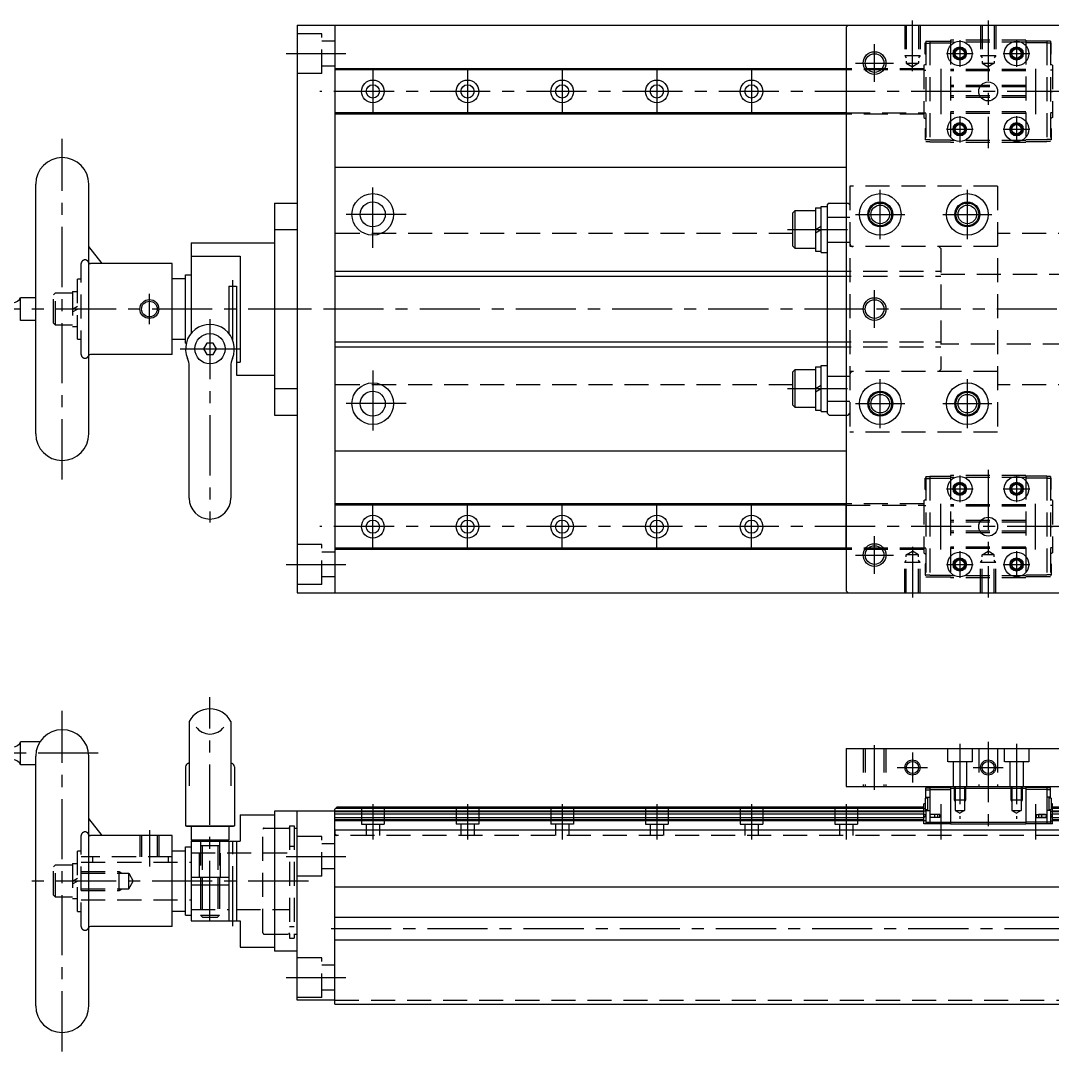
# Model space of a CAD drawing. Extents: x -2 to 777, y -8 to 277.
# Drawn here: x 270.9 to 543.3, y 5 to 277.3 of the extents above; entities that cross this region are included whole.
import ezdxf

# ---------------------------------------------------------------- set-up
doc = ezdxf.new("R2010")
doc.units = 0
doc.header["$LTSCALE"] = 0.5
doc.linetypes.add('CENTER', pattern=[50.8, 31.75, -6.35, 6.35, -6.35])
doc.linetypes.add('DASHED', pattern=[19.05, 12.7, -6.35])
for name, color, linetype in [('MSM_CENTER', 1, 'CENTER'), ('MSM_CONTINUOUS', 7, 'CONTINUOUS'), ('MSM_DASHED', 4, 'DASHED'), ('MSM_NARROW', 5, 'CONTINUOUS')]:
    doc.layers.add(name, color=color, linetype=linetype)

msp = doc.modelspace()

# ---------------------------------------------------------------- linework, layer by layer
at = {"layer": 'MSM_CENTER'}
for p, q in [((506.36, 264.01), (506.36, 277.34)), ((526.36, 277.34), (526.36, 243.64)), ((496.36, 261.14), (496.36, 271.14)), ((518.86, 272.14), (518.86, 265.14)), ((533.86, 272.14), (533.86, 265.14)), ((341.02, 268.64), (356.76, 268.64)), ((515.36, 268.64), (522.36, 268.64)), ((530.36, 268.64), (537.36, 268.64)), ((363.86, 264.64), (363.86, 252.64)), ((388.86, 264.64), (388.86, 252.64)), ((413.86, 264.64), (413.86, 252.64)), ((438.86, 264.64), (438.86, 252.64)), ((463.86, 264.64), (463.86, 252.64)), ((488.86, 264.64), (488.86, 252.64)), ((491.36, 266.14), (501.36, 266.14)), ((513.86, 264.64), (513.86, 252.64)), ((538.86, 264.64), (538.86, 252.64)), ((775.88, 258.64), (349.83, 258.64)), ((518.86, 252.14), (518.86, 245.14)), ((533.86, 252.14), (533.86, 245.14)), ((515.36, 248.64), (522.36, 248.64)), ((530.36, 248.64), (537.36, 248.64)), ((281.86, 156.14), (281.86, 246.14)), ((363.86, 217.34), (363.86, 234.94)), ((497.86, 219.64), (497.86, 232.64)), ((520.86, 219.64), (520.86, 232.64)), ((372.66, 226.14), (355.06, 226.14)), ((491.36, 226.14), (504.36, 226.14)), ((514.36, 226.14), (527.36, 226.14)), ((473.34, 222.14), (491.86, 222.14)), ((326.86, 192.99), (326.86, 208.81)), ((304.86, 197.14), (304.86, 205.14)), ((496.36, 196.14), (496.36, 206.14)), ((346.86, 201.14), (234.71, 201.14)), ((773.11, 201.14), (342.36, 201.14)), ((320.86, 198.47), (320.86, 144.76)), ((313.03, 190.64), (328.69, 190.64)), ((363.86, 184.94), (363.86, 167.34)), ((497.86, 169.64), (497.86, 182.64)), ((520.86, 169.64), (520.86, 182.64)), ((473.34, 180.14), (491.86, 180.14)), ((372.66, 176.14), (355.06, 176.14)), ((491.36, 176.14), (504.36, 176.14)), ((514.36, 176.14), (527.36, 176.14)), ((526.36, 158.64), (526.36, 124.93)), ((518.86, 157.14), (518.86, 150.14)), ((533.86, 157.14), (533.86, 150.14)), ((515.36, 153.64), (522.36, 153.64)), ((530.36, 153.64), (537.36, 153.64)), ((363.86, 137.64), (363.86, 149.64)), ((388.86, 137.64), (388.86, 149.64)), ((413.86, 137.64), (413.86, 149.64)), ((438.86, 137.64), (438.86, 149.64)), ((463.86, 137.64), (463.86, 149.64)), ((488.86, 137.64), (488.86, 149.64)), ((513.86, 137.64), (513.86, 149.64)), ((538.86, 137.64), (538.86, 149.64)), ((775.88, 143.64), (349.83, 143.64)), ((496.36, 131.14), (496.36, 141.14)), ((506.36, 138.27), (506.36, 124.93)), ((518.86, 137.14), (518.86, 130.14)), ((533.86, 137.14), (533.86, 130.14)), ((341.02, 133.64), (356.76, 133.64)), ((491.36, 136.14), (501.36, 136.14)), ((515.36, 133.64), (522.36, 133.64)), ((530.36, 133.64), (537.36, 133.64)), ((320.86, 39.5), (320.86, 98.6)), ((281.86, 5), (281.86, 95)), ((496.36, 74.12), (496.36, 85.88)), ((518.86, 86.23), (518.86, 66.42)), ((526.36, 86.75), (526.36, 63.5)), ((533.86, 86.23), (533.86, 66.42)), ((291.36, 83.75), (234.71, 83.75)), ((506.36, 84), (506.36, 76)), ((502.36, 80), (510.36, 80)), ((522.36, 80), (530.36, 80)), ((363.86, 70.32), (363.86, 60.98)), ((388.86, 70.32), (388.86, 60.98)), ((413.86, 70.32), (413.86, 60.98)), ((438.86, 70.32), (438.86, 60.98)), ((463.86, 70.32), (463.86, 60.98)), ((488.86, 70.32), (488.86, 60.98)), ((513.86, 70.32), (513.86, 60.98)), ((538.86, 70.32), (538.86, 60.98)), ((304.86, 63.43), (304.86, 53.81)), ((326.86, 38.07), (326.86, 61.95)), ((341.02, 56.5), (356.76, 56.5)), ((346.86, 50), (272.36, 50)), ((352.87, 37.5), (776.59, 37.5)), ((341.02, 24.5), (356.76, 24.5))]:
    msp.add_line(p, q, dxfattribs=at)
at = {"layer": 'MSM_CONTINUOUS'}
for p, q in [((343.86, 276.14), (773.86, 276.14)), ((343.86, 276.14), (343.86, 126.14)), ((353.86, 276.14), (353.86, 126.14)), ((488.86, 275.64), (489.36, 276.14)), ((488.86, 275.64), (488.86, 126.64)), ((489.36, 276.14), (563.36, 276.14)), ((488.86, 264.64), (353.86, 264.64)), ((488.86, 264.34), (353.86, 264.34)), ((488.86, 252.94), (353.86, 252.94)), ((488.86, 252.64), (353.86, 252.64)), ((353.86, 238.64), (488.86, 238.64)), ((274.86, 168.14), (274.86, 234.14)), ((288.86, 168.14), (288.86, 234.14)), ((337.86, 229.14), (343.86, 229.14)), ((337.86, 229.14), (337.86, 173.14)), ((484.36, 229.14), (483.86, 228.64)), ((484.36, 229.14), (488.86, 229.14)), ((474.76, 226.54), (475.36, 227.14)), ((474.76, 217.74), (474.76, 226.54)), ((475.36, 227.14), (480.76, 227.14)), ((475.36, 217.14), (475.36, 227.14)), ((480.76, 227.84), (482.26, 227.84)), ((480.76, 227.84), (480.76, 216.44)), ((482.26, 216.04), (482.26, 228.24)), ((482.26, 228.24), (483.86, 228.24)), ((483.86, 228.64), (483.86, 173.64)), ((337.86, 222.16), (343.86, 222.16)), ((480.76, 222.14), (482.26, 223)), ((480.76, 221.27), (482.26, 222.14)), ((315.86, 218.64), (315.86, 194.7)), ((315.86, 218.64), (337.86, 218.64)), ((292.41, 213.14), (288.86, 217.65)), ((475.36, 217.14), (474.76, 217.74)), ((480.76, 217.14), (475.36, 217.14)), ((480.76, 216.44), (482.26, 216.44)), ((482.26, 216.04), (483.86, 216.04)), ((310.86, 213.14), (289.28, 213.14)), ((310.86, 189.14), (310.86, 213.14)), ((315.86, 215.14), (328.86, 215.14)), ((328.86, 215.14), (328.86, 187.14)), ((314.36, 192.14), (314.36, 210.14)), ((314.36, 210.14), (315.86, 210.14)), ((353.86, 211.14), (483.86, 211.14)), ((314.36, 209.14), (310.86, 209.14)), ((325.86, 207.14), (325.86, 194.7)), ((325.86, 207.14), (327.86, 207.14)), ((327.86, 207.14), (327.86, 183.64)), ((274.86, 204.14), (270.86, 204.14)), ((270.86, 198.14), (270.86, 204.14)), ((274.86, 198.14), (270.86, 198.14)), ((310.86, 193.14), (314.36, 193.14)), ((314.36, 192.14), (314.59, 192.14)), ((320, 192.14), (319.13, 190.64)), ((321.73, 192.14), (320, 192.14)), ((322.59, 190.64), (321.73, 192.14)), ((353.86, 191.14), (483.86, 191.14)), ((310.86, 189.14), (289.28, 189.14)), ((319.13, 190.64), (320, 189.14)), ((320, 189.14), (321.73, 189.14)), ((321.73, 189.14), (322.59, 190.64)), ((315.36, 151.14), (315.36, 186.1)), ((326.37, 186.1), (326.37, 151.14)), ((327.86, 187.14), (328.86, 187.14)), ((480.76, 185.84), (482.26, 185.84)), ((480.76, 185.84), (480.76, 174.44)), ((482.26, 174.04), (482.26, 186.24)), ((482.26, 186.24), (483.86, 186.24)), ((327.86, 183.64), (337.86, 183.64)), ((474.76, 184.54), (475.36, 185.14)), ((474.76, 175.74), (474.76, 184.54)), ((475.36, 185.14), (480.76, 185.14)), ((475.36, 175.14), (475.36, 185.14)), ((337.86, 180.12), (343.86, 180.12)), ((480.76, 180.14), (482.26, 181)), ((480.76, 179.27), (482.26, 180.14)), ((475.36, 175.14), (474.76, 175.74)), ((480.76, 175.14), (475.36, 175.14)), ((480.76, 174.44), (482.26, 174.44)), ((337.86, 173.14), (343.86, 173.14)), ((482.26, 174.04), (483.86, 174.04)), ((484.36, 173.14), (483.86, 173.64)), ((484.36, 173.14), (488.86, 173.14)), ((353.86, 163.64), (488.86, 163.64)), ((488.86, 149.64), (353.86, 149.64)), ((488.86, 149.34), (353.86, 149.34)), ((488.86, 137.94), (353.86, 137.94)), ((488.86, 137.64), (353.86, 137.64)), ((343.86, 126.14), (773.86, 126.14)), ((488.86, 126.64), (489.36, 126.14)), ((489.36, 126.14), (563.36, 126.14)), ((315.36, 92.15), (315.36, 75.17)), ((326.37, 92.15), (326.37, 75.17)), ((275.95, 86.75), (270.86, 86.75)), ((270.86, 80.75), (270.86, 86.75)), ((488.86, 85), (488.86, 75)), ((488.86, 85), (638.86, 85)), ((274.86, 17), (274.86, 83)), ((288.86, 17), (288.86, 83)), ((274.86, 80.75), (270.86, 80.75)), ((314.42, 80.17), (314.42, 64.59)), ((315.15, 81.13), (315.36, 81.19)), ((326.58, 81.13), (326.37, 81.19)), ((327.3, 80.17), (327.3, 64.59)), ((488.86, 75), (638.86, 75)), ((509.91, 71.9), (509.91, 74.6)), ((509.91, 74.6), (510.91, 74.6)), ((509.91, 74.1), (510.91, 74.1)), ((510.91, 74.7), (510.91, 65.1)), ((510.91, 74.7), (516.41, 74.7)), ((510.91, 74.2), (516.41, 74.2)), ((516.41, 75), (516.41, 65)), ((536.31, 74.5), (516.41, 74.5)), ((536.31, 75), (536.31, 65)), ((541.81, 74.7), (536.31, 74.7)), ((541.81, 74.2), (536.31, 74.2)), ((541.81, 74.7), (541.81, 65.1)), ((542.81, 74.6), (541.81, 74.6)), ((542.81, 74.1), (541.81, 74.1)), ((542.81, 71.9), (542.81, 74.6)), ((509.71, 71.9), (509.71, 68.9)), ((510.31, 71.9), (509.71, 71.9)), ((509.91, 72.2), (510.91, 72.2)), ((510.31, 72.2), (510.31, 68.6)), ((542.81, 72.2), (541.81, 72.2)), ((542.41, 72.2), (542.41, 68.6)), ((543.01, 71.9), (542.41, 71.9)), ((543.01, 71.9), (543.01, 68.9)), ((337.86, 68.5), (337.86, 31.5)), ((353.86, 68.5), (337.86, 68.5)), ((343.86, 18.5), (343.86, 68.5)), ((354.36, 69.5), (353.86, 69)), ((353.86, 17.5), (353.86, 69)), ((509.41, 68.46), (353.86, 68.46)), ((509.41, 68.25), (353.86, 68.25)), ((509.41, 69.2), (354.06, 69.2)), ((509.41, 69.5), (354.36, 69.5)), ((509.41, 70.43), (509.71, 70.61)), ((509.41, 65.1), (509.41, 70.43)), ((509.41, 69.13), (509.71, 69.13)), ((509.91, 68.51), (509.41, 68.51)), ((509.71, 68.9), (510.31, 68.9)), ((509.91, 68.9), (509.91, 65.1)), ((509.91, 68.6), (510.91, 68.6)), ((542.81, 68.6), (541.81, 68.6)), ((542.41, 68.9), (543.01, 68.9)), ((542.81, 68.9), (542.81, 65.1)), ((542.81, 68.51), (543.31, 68.51)), ((543.31, 70.43), (543.01, 70.61)), ((543.31, 69.13), (543.01, 69.13)), ((543.31, 65.1), (543.31, 70.43)), ((584.41, 69.5), (543.31, 69.5)), ((584.41, 69.2), (543.31, 69.2)), ((584.41, 68.46), (543.31, 68.46)), ((584.41, 68.25), (543.31, 68.25)), ((292.41, 62), (288.86, 66.52)), ((328.86, 67.5), (337.86, 67.5)), ((328.86, 67.5), (328.86, 60.5)), ((509.41, 67.7), (353.86, 67.7)), ((509.41, 66.7), (353.86, 66.7)), ((509.41, 66.15), (353.86, 66.15)), ((509.41, 65.94), (353.86, 65.94)), ((509.91, 67.38), (509.41, 67.64)), ((509.91, 67.29), (509.41, 67.55)), ((509.91, 67.11), (509.41, 66.85)), ((509.91, 67.02), (509.41, 66.76)), ((509.91, 65.89), (509.41, 65.89)), ((509.91, 67.11), (509.91, 67.11)), ((509.91, 65.6), (516.41, 65.6)), ((513.61, 67.6), (510.91, 67.6)), ((513.61, 66.8), (510.91, 66.8)), ((513.11, 67.55), (511.26, 67.55)), ((511.26, 66.85), (513.11, 66.85)), ((511.71, 67.55), (511.71, 67.6)), ((511.71, 66.8), (511.71, 66.85)), ((512.17, 67.55), (512.17, 67.6)), ((512.17, 66.8), (512.17, 66.85)), ((512.31, 66.85), (512.31, 67.55)), ((513.11, 66.85), (513.11, 67.55)), ((513.61, 66.8), (513.61, 67.6)), ((536.31, 65.5), (516.41, 65.5)), ((542.81, 65.6), (536.31, 65.6)), ((539.11, 67.6), (541.81, 67.6)), ((539.11, 66.8), (539.11, 67.6)), ((539.11, 66.8), (541.81, 66.8)), ((541.46, 67.55), (539.61, 67.55)), ((539.61, 67.55), (539.61, 66.85)), ((539.61, 66.85), (541.46, 66.85)), ((540.41, 67.55), (540.41, 66.85)), ((540.55, 67.55), (540.55, 67.6)), ((540.55, 66.8), (540.55, 66.85)), ((541.01, 67.55), (541.01, 67.6)), ((541.01, 66.8), (541.01, 66.85)), ((542.81, 67.38), (543.31, 67.64)), ((542.81, 67.29), (543.31, 67.55)), ((542.81, 67.11), (543.31, 66.85)), ((542.81, 67.11), (542.81, 67.11)), ((542.81, 67.02), (543.31, 66.76)), ((542.81, 65.89), (543.31, 65.89)), ((584.41, 67.7), (543.31, 67.7)), ((584.41, 66.7), (543.31, 66.7)), ((584.41, 66.15), (543.31, 66.15)), ((584.41, 65.94), (543.31, 65.94)), ((314.42, 64.59), (314.62, 64.5)), ((314.42, 64.59), (327.3, 64.59)), ((314.62, 64.5), (327.1, 64.5)), ((315.86, 64.5), (315.86, 60.87)), ((325.86, 64.5), (325.86, 60.87)), ((327.3, 64.59), (327.1, 64.5)), ((353.86, 63.5), (773.86, 63.5)), ((516.41, 65.1), (509.41, 65.1)), ((536.31, 65), (516.41, 65)), ((543.31, 65.1), (536.31, 65.1)), ((310.86, 62), (289.28, 62)), ((310.86, 38), (310.86, 62)), ((315.86, 60.87), (325.86, 60.87)), ((316.23, 60.5), (315.86, 60.87)), ((315.86, 60.5), (315.86, 39.5)), ((315.86, 60.5), (328.86, 60.5)), ((325.5, 60.5), (325.86, 60.87)), ((325.86, 60.5), (325.86, 39.5)), ((327.86, 60.5), (327.86, 39.5)), ((310.86, 58), (314.36, 58)), ((314.36, 41), (314.36, 59)), ((314.36, 59), (315.86, 59)), ((315.86, 51), (325.86, 51)), ((318.36, 51), (318.36, 49)), ((323.36, 51), (323.36, 49)), ((315.86, 49), (325.86, 49)), ((353.86, 48.5), (773.86, 48.5)), ((314.36, 42), (310.86, 42)), ((314.36, 41), (315.86, 41)), ((315.86, 39.5), (328.86, 39.5)), ((328.86, 39.5), (328.86, 32.5)), ((353.86, 40.5), (773.86, 40.5)), ((310.86, 38), (289.28, 38)), ((353.86, 34.5), (773.86, 34.5)), ((328.86, 32.5), (337.86, 32.5)), ((343.86, 31.5), (337.86, 31.5)), ((353.86, 18.5), (343.86, 18.5)), ((353.86, 17.5), (773.86, 17.5))]:
    msp.add_line(p, q, dxfattribs=at)
for centre, radius in [((518.86, 268.64), 3.25), ((518.86, 268.64), 1.75), ((518.86, 268.64), 1.23), ((533.86, 268.64), 3.25), ((533.86, 268.64), 1.75), ((533.86, 268.64), 1.23), ((496.36, 266.14), 2.46), ((363.86, 258.64), 3), ((388.86, 258.64), 3), ((413.86, 258.64), 3), ((438.86, 258.64), 3), ((463.86, 258.64), 3), ((363.86, 258.64), 1.75), ((388.86, 258.64), 1.75), ((413.86, 258.64), 1.75), ((438.86, 258.64), 1.75), ((463.86, 258.64), 1.75), ((526.36, 258.64), 2.5), ((518.86, 248.64), 3.25), ((533.86, 248.64), 3.25), ((518.86, 248.64), 1.75), ((518.86, 248.64), 1.23), ((533.86, 248.64), 1.75), ((533.86, 248.64), 1.23), ((363.86, 226.14), 5.5), ((497.86, 226.14), 5.5), ((520.86, 226.14), 5.5), ((363.86, 226.14), 3.3), ((497.86, 226.14), 3.3), ((520.86, 226.14), 3.3), ((497.86, 226.14), 2.46), ((520.86, 226.14), 2.46), ((304.86, 201.14), 2.07), ((496.36, 201.14), 2.46), ((320.86, 190.64), 4), ((363.86, 176.14), 5.5), ((497.86, 176.14), 5.5), ((520.86, 176.14), 5.5), ((363.86, 176.14), 3.3), ((497.86, 176.14), 3.3), ((497.86, 176.14), 2.46), ((520.86, 176.14), 3.3), ((520.86, 176.14), 2.46), ((518.86, 153.64), 3.25), ((518.86, 153.64), 1.75), ((533.86, 153.64), 3.25), ((533.86, 153.64), 1.75), ((518.86, 153.64), 1.23), ((533.86, 153.64), 1.23), ((363.86, 143.64), 3), ((363.86, 143.64), 1.75), ((388.86, 143.64), 3), ((388.86, 143.64), 1.75), ((413.86, 143.64), 3), ((413.86, 143.64), 1.75), ((438.86, 143.64), 3), ((438.86, 143.64), 1.75), ((463.86, 143.64), 3), ((463.86, 143.64), 1.75), ((526.36, 143.64), 2.5), ((496.36, 136.14), 2.46), ((518.86, 133.64), 3.25), ((533.86, 133.64), 3.25), ((518.86, 133.64), 1.75), ((518.86, 133.64), 1.23), ((533.86, 133.64), 1.75), ((533.86, 133.64), 1.23), ((506.36, 80), 1.62), ((526.36, 80), 1.62)]:
    msp.add_circle(centre, radius, dxfattribs=at)
for centre, radius, start, end in [((281.86, 234.14), 7, 0, 180), ((289.28, 213.64), 0.5, 214.0625, 270), ((268.73, 205.19), 2.38, 213.6805, 333.8255), ((320.86, 190.64), 6.44, 336.6341, 203.3659), ((289.28, 188.64), 0.5, 90, 145.9375), ((310.36, 186.1), 5, 0, 23.3659), ((331.37, 186.1), 5, 156.6341, 180), ((281.86, 168.14), 7, 180, 360), ((320.86, 151.14), 5.5, 180, 0), ((320.86, 89.31), 6.2, 27.3186, 152.6814), ((281.86, 83), 7, 0, 180), ((320.86, 93.45), 4.6, 216.9899, 323.0101), ((268.73, 87.8), 2.38, 213.6805, 333.8255), ((268.73, 79.7), 2.38, 26.1745, 146.3195), ((315.42, 80.17), 1, 105.7247, 180), ((326.3, 80.17), 1, 0, 74.2753), ((511.26, 67.2), 0.35, 90, 270), ((541.46, 67.2), 0.35, 270, 90), ((289.28, 62.5), 0.5, 214.0625, 270), ((289.28, 37.5), 0.5, 90, 145.9375), ((281.86, 17), 7, 180, 360)]:
    msp.add_arc(centre, radius, start, end, dxfattribs=at)
at = {"layer": 'MSM_DASHED'}
for p, q in [((504.36, 276.14), (504.36, 268.14)), ((504.74, 276.14), (504.74, 266.07)), ((507.98, 276.14), (507.98, 266.07)), ((508.36, 276.14), (508.36, 268.14)), ((524.36, 276.14), (524.36, 268.14)), ((524.74, 276.14), (524.74, 266.07)), ((527.98, 276.14), (527.98, 266.07)), ((528.36, 276.14), (528.36, 268.14)), ((350.36, 273.89), (343.86, 273.89)), ((350.36, 263.39), (350.36, 273.89)), ((353.86, 271.94), (350.36, 271.94)), ((509.71, 268.44), (509.71, 271.44)), ((509.71, 271.44), (509.91, 271.44)), ((509.91, 271.89), (510.91, 271.89)), ((509.91, 271.89), (509.91, 245.39)), ((509.91, 271.39), (510.91, 271.39)), ((510.91, 271.94), (510.91, 245.34)), ((510.91, 271.94), (516.41, 271.94)), ((510.91, 271.44), (516.41, 271.44)), ((536.31, 272.14), (516.41, 272.14)), ((516.41, 272.14), (516.41, 245.14)), ((536.31, 271.64), (516.41, 271.64)), ((536.31, 272.14), (536.31, 245.14)), ((541.81, 271.94), (536.31, 271.94)), ((541.81, 271.44), (536.31, 271.44)), ((541.81, 271.94), (541.81, 245.34)), ((542.81, 271.89), (541.81, 271.89)), ((542.81, 271.39), (541.81, 271.39)), ((542.81, 271.89), (542.81, 245.39)), ((542.81, 271.44), (543.01, 271.44)), ((543.01, 268.44), (543.01, 271.44)), ((504.36, 268.14), (508.36, 268.14)), ((504.36, 268.14), (504.74, 267.48)), ((508.36, 268.14), (507.98, 267.48)), ((509.91, 268.44), (509.71, 268.44)), ((524.36, 268.14), (528.36, 268.14)), ((524.36, 268.14), (524.74, 267.48)), ((528.36, 268.14), (527.98, 267.48)), ((543.01, 268.44), (542.81, 268.44)), ((353.86, 265.34), (350.36, 265.34)), ((509.41, 264.64), (488.86, 264.64)), ((509.41, 264.34), (488.86, 264.34)), ((504.74, 266.07), (507.98, 266.07)), ((504.74, 266.07), (506.36, 265.14)), ((507.98, 266.07), (506.36, 265.14)), ((509.41, 265.57), (509.91, 265.87)), ((509.41, 265.57), (509.41, 251.71)), ((536.31, 264.44), (516.41, 264.44)), ((524.74, 266.07), (527.98, 266.07)), ((524.74, 266.07), (526.36, 265.14)), ((527.98, 266.07), (526.36, 265.14)), ((543.31, 265.57), (542.81, 265.87)), ((543.31, 265.57), (543.31, 251.71)), ((350.36, 263.39), (343.86, 263.39)), ((509.41, 264.27), (509.91, 264.27)), ((536.31, 264.04), (516.41, 264.04)), ((543.31, 264.27), (542.81, 264.27)), ((536.31, 260.24), (516.41, 260.24)), ((536.31, 259.84), (516.41, 259.84)), ((509.91, 258.64), (509.41, 258.64)), ((536.31, 257.44), (516.41, 257.44)), ((536.31, 257.04), (516.41, 257.04)), ((542.81, 258.64), (543.31, 258.64)), ((488.86, 252.94), (509.41, 252.94)), ((509.41, 252.64), (488.86, 252.64)), ((509.41, 253.01), (509.91, 253.01)), ((509.41, 251.71), (509.91, 251.41)), ((536.31, 253.24), (516.41, 253.24)), ((536.31, 252.84), (516.41, 252.84)), ((543.31, 253.01), (542.81, 253.01)), ((543.31, 251.71), (542.81, 251.41)), ((509.71, 248.84), (509.71, 245.84)), ((509.71, 248.84), (509.91, 248.84)), ((542.81, 248.84), (543.01, 248.84)), ((543.01, 248.84), (543.01, 245.84)), ((509.91, 245.84), (509.71, 245.84)), ((509.91, 245.89), (510.91, 245.89)), ((509.91, 245.39), (510.91, 245.39)), ((510.91, 245.84), (516.41, 245.84)), ((510.91, 245.34), (516.41, 245.34)), ((536.31, 245.64), (516.41, 245.64)), ((541.81, 245.84), (536.31, 245.84)), ((541.81, 245.34), (536.31, 245.34)), ((542.81, 245.89), (541.81, 245.89)), ((542.81, 245.39), (541.81, 245.39)), ((543.01, 245.84), (542.81, 245.84)), ((536.31, 245.14), (516.41, 245.14)), ((489.86, 233.64), (489.86, 168.64)), ((528.86, 233.64), (489.86, 233.64)), ((528.86, 233.64), (528.86, 168.64)), ((488.86, 229.14), (489.36, 229.14)), ((489.36, 229.14), (489.86, 228.64)), ((483.86, 225.44), (489.86, 225.44)), ((474.76, 221.14), (353.86, 221.14)), ((598.86, 221.14), (528.86, 221.14)), ((483.86, 218.84), (489.86, 218.84)), ((528.86, 217.64), (489.86, 217.64)), ((513.36, 217.64), (513.86, 217.14)), ((513.86, 217.14), (513.86, 185.14)), ((286.86, 189.14), (286.86, 213.14)), ((483.86, 211.14), (513.86, 211.14)), ((513.86, 210.39), (613.86, 210.39)), ((285.86, 193.14), (285.86, 209.14)), ((285.86, 209.14), (286.86, 209.14)), ((483.86, 209.78), (513.86, 209.78)), ((279.56, 204.89), (280.06, 205.39)), ((279.56, 197.39), (279.56, 204.89)), ((280.06, 205.39), (284.56, 205.39)), ((280.06, 196.89), (280.06, 205.39)), ((284.56, 205.74), (285.86, 205.74)), ((284.56, 205.74), (284.56, 196.54)), ((284.56, 201.14), (285.86, 201.89)), ((284.56, 200.39), (285.86, 201.14)), ((280.06, 196.89), (279.56, 197.39)), ((284.56, 196.89), (280.06, 196.89)), ((284.56, 196.54), (285.86, 196.54)), ((285.86, 193.14), (286.86, 193.14)), ((483.86, 192.49), (513.86, 192.49)), ((483.86, 191.14), (513.86, 191.14)), ((613.86, 191.89), (513.86, 191.89)), ((483.86, 183.44), (489.86, 183.44)), ((528.86, 184.64), (489.86, 184.64)), ((513.86, 185.14), (513.36, 184.64)), ((474.76, 181.14), (353.86, 181.14)), ((598.86, 181.14), (528.86, 181.14)), ((483.86, 176.84), (489.86, 176.84)), ((488.86, 173.14), (489.36, 173.14)), ((489.36, 173.14), (489.86, 173.64)), ((528.86, 168.64), (489.86, 168.64)), ((509.71, 153.44), (509.71, 156.44)), ((509.91, 156.44), (509.71, 156.44)), ((509.91, 156.89), (509.91, 130.39)), ((509.91, 156.89), (510.91, 156.89)), ((509.91, 156.39), (510.91, 156.39)), ((510.91, 156.94), (510.91, 130.34)), ((510.91, 156.94), (516.41, 156.94)), ((510.91, 156.44), (516.41, 156.44)), ((536.31, 157.14), (516.41, 157.14)), ((516.41, 157.14), (516.41, 130.14)), ((536.31, 156.64), (516.41, 156.64)), ((536.31, 157.14), (536.31, 130.14)), ((541.81, 156.94), (536.31, 156.94)), ((541.81, 156.44), (536.31, 156.44)), ((541.81, 156.94), (541.81, 130.34)), ((542.81, 156.89), (541.81, 156.89)), ((542.81, 156.39), (541.81, 156.39)), ((542.81, 156.89), (542.81, 130.39)), ((543.01, 156.44), (542.81, 156.44)), ((543.01, 153.44), (543.01, 156.44)), ((509.71, 153.44), (509.91, 153.44)), ((542.81, 153.44), (543.01, 153.44)), ((509.41, 150.57), (509.91, 150.87)), ((509.41, 150.57), (509.41, 136.71)), ((543.31, 150.57), (542.81, 150.87)), ((543.31, 150.57), (543.31, 136.71)), ((509.41, 149.64), (488.86, 149.64)), ((488.86, 149.34), (509.41, 149.34)), ((509.41, 149.27), (509.91, 149.27)), ((536.31, 149.44), (516.41, 149.44)), ((536.31, 149.04), (516.41, 149.04)), ((543.31, 149.27), (542.81, 149.27)), ((536.31, 145.24), (516.41, 145.24)), ((536.31, 144.84), (516.41, 144.84)), ((509.91, 143.64), (509.41, 143.64)), ((536.31, 142.44), (516.41, 142.44)), ((536.31, 142.04), (516.41, 142.04)), ((542.81, 143.64), (543.31, 143.64)), ((350.36, 138.89), (343.86, 138.89)), ((350.36, 128.39), (350.36, 138.89)), ((353.86, 136.94), (350.36, 136.94)), ((509.41, 137.94), (488.86, 137.94)), ((509.41, 137.64), (488.86, 137.64)), ((504.74, 136.2), (506.36, 137.14)), ((507.98, 136.2), (506.36, 137.14)), ((509.41, 138.01), (509.91, 138.01)), ((509.41, 136.71), (509.91, 136.41)), ((536.31, 138.24), (516.41, 138.24)), ((536.31, 137.84), (516.41, 137.84)), ((524.74, 136.2), (526.36, 137.14)), ((527.98, 136.2), (526.36, 137.14)), ((543.31, 138.01), (542.81, 138.01)), ((543.31, 136.71), (542.81, 136.41)), ((504.36, 134.14), (504.74, 134.79)), ((508.36, 134.14), (504.36, 134.14)), ((504.36, 126.14), (504.36, 134.14)), ((507.98, 136.2), (504.74, 136.2)), ((504.74, 126.14), (504.74, 136.2)), ((507.98, 126.14), (507.98, 136.2)), ((508.36, 134.14), (507.98, 134.79)), ((508.36, 126.14), (508.36, 134.14)), ((509.71, 133.84), (509.71, 130.84)), ((509.91, 133.84), (509.71, 133.84)), ((524.36, 134.14), (524.74, 134.79)), ((528.36, 134.14), (524.36, 134.14)), ((524.36, 126.14), (524.36, 134.14)), ((527.98, 136.2), (524.74, 136.2)), ((524.74, 126.14), (524.74, 136.2)), ((527.98, 126.14), (527.98, 136.2)), ((528.36, 134.14), (527.98, 134.79)), ((528.36, 126.14), (528.36, 134.14)), ((543.01, 133.84), (542.81, 133.84)), ((543.01, 133.84), (543.01, 130.84)), ((509.71, 130.84), (509.91, 130.84)), ((509.91, 130.89), (510.91, 130.89)), ((510.91, 130.84), (516.41, 130.84)), ((541.81, 130.84), (536.31, 130.84)), ((542.81, 130.89), (541.81, 130.89)), ((542.81, 130.84), (543.01, 130.84)), ((350.36, 128.39), (343.86, 128.39)), ((353.86, 130.34), (350.36, 130.34)), ((509.91, 130.39), (510.91, 130.39)), ((510.91, 130.34), (516.41, 130.34)), ((536.31, 130.64), (516.41, 130.64)), ((536.31, 130.14), (516.41, 130.14)), ((541.81, 130.34), (536.31, 130.34)), ((542.81, 130.39), (541.81, 130.39)), ((493.36, 85), (493.36, 75)), ((493.9, 85), (493.9, 75)), ((498.82, 85), (498.82, 75)), ((499.36, 85), (499.36, 75)), ((515.61, 85), (515.61, 81.5)), ((522.11, 85), (522.11, 81.5)), ((523.86, 85), (523.86, 75)), ((528.86, 85), (528.86, 75)), ((530.61, 85), (530.61, 81.5)), ((537.11, 85), (537.11, 81.5)), ((522.11, 81.5), (515.61, 81.5)), ((517.11, 81.5), (517.11, 75)), ((520.61, 81.5), (520.61, 75)), ((537.11, 81.5), (530.61, 81.5)), ((532.11, 81.5), (532.11, 75)), ((535.61, 81.5), (535.61, 75)), ((517.36, 75), (517.36, 71.5)), ((517.63, 75), (517.63, 68.63)), ((520.09, 75), (520.09, 68.63)), ((520.36, 75), (520.36, 71.5)), ((532.36, 75), (532.36, 71.5)), ((532.63, 75), (532.63, 68.63)), ((535.09, 75), (535.09, 68.63)), ((535.36, 75), (535.36, 71.5)), ((517.36, 71.5), (517.63, 71.03)), ((517.36, 71.5), (520.36, 71.5)), ((520.36, 71.5), (520.09, 71.03)), ((532.36, 71.5), (532.63, 71.03)), ((532.36, 71.5), (535.36, 71.5)), ((535.36, 71.5), (535.09, 71.03)), ((360.86, 69.5), (360.86, 65)), ((366.86, 69.5), (366.86, 65)), ((385.86, 69.5), (385.86, 65)), ((391.86, 69.5), (391.86, 65)), ((410.86, 69.5), (410.86, 65)), ((416.86, 69.5), (416.86, 65)), ((435.86, 69.5), (435.86, 65)), ((441.86, 69.5), (441.86, 65)), ((460.86, 69.5), (460.86, 65)), ((466.86, 69.5), (466.86, 65)), ((485.86, 69.5), (485.86, 65)), ((491.86, 69.5), (491.86, 65)), ((517.63, 68.63), (520.09, 68.63)), ((517.63, 68.63), (518.86, 67.92)), ((520.09, 68.63), (518.86, 67.92)), ((532.63, 68.63), (535.09, 68.63)), ((532.63, 68.63), (533.86, 67.92)), ((535.09, 68.63), (533.86, 67.92)), ((334.86, 36.3), (334.86, 63.7)), ((335.16, 64), (341.56, 64)), ((341.86, 64.59), (343.06, 64.59)), ((341.86, 64.59), (341.86, 34.95)), ((343.06, 64.59), (343.06, 34.95)), ((343.06, 64), (343.86, 64)), ((353.86, 63.5), (353.86, 62.5)), ((360.86, 65), (366.86, 65)), ((362.11, 65), (362.11, 62)), ((365.61, 65), (365.61, 62)), ((391.86, 65), (385.86, 65)), ((387.11, 65), (387.11, 62)), ((390.61, 65), (390.61, 62)), ((416.86, 65), (410.86, 65)), ((412.11, 65), (412.11, 62)), ((415.61, 65), (415.61, 62)), ((435.86, 65), (441.86, 65)), ((437.11, 65), (437.11, 62)), ((440.61, 65), (440.61, 62)), ((460.86, 65), (466.86, 65)), ((462.11, 65), (462.11, 62)), ((465.61, 65), (465.61, 62)), ((485.86, 65), (491.86, 65)), ((487.11, 65), (487.11, 62)), ((490.61, 65), (490.61, 62)), ((286.86, 38), (286.86, 62)), ((302.36, 62), (302.36, 56.4)), ((302.79, 62), (302.79, 56.4)), ((306.93, 62), (306.93, 56.4)), ((307.36, 62), (307.36, 56.4)), ((318.06, 51), (318.06, 60.5)), ((318.36, 60.5), (318.36, 51)), ((323.36, 60.5), (323.36, 51)), ((323.66, 51), (323.66, 60.5)), ((350.36, 61.75), (343.86, 61.75)), ((350.36, 51.25), (350.36, 61.75)), ((353.86, 62.5), (354.36, 62)), ((773.86, 62), (353.86, 62)), ((285.86, 42), (285.86, 58)), ((285.86, 58), (286.86, 58)), ((315.86, 57.5), (341.86, 57.5)), ((323.36, 59.3), (318.36, 59.3)), ((318.79, 59.3), (318.79, 51)), ((322.93, 59.3), (322.93, 51)), ((341.86, 59.2), (343.06, 59.2)), ((353.86, 59.8), (350.36, 59.8)), ((284.56, 54.6), (285.86, 54.6)), ((284.56, 54.6), (284.56, 45.4)), ((310.86, 56.4), (286.86, 56.4)), ((286.86, 55), (315.86, 55)), ((289.86, 56.4), (289.86, 55)), ((309.86, 56.4), (309.86, 55)), ((279.56, 53.75), (280.06, 54.25)), ((279.56, 46.25), (279.56, 53.75)), ((280.06, 54.25), (284.56, 54.25)), ((280.06, 45.75), (280.06, 54.25)), ((286.86, 52.5), (296.86, 52.5)), ((286.86, 52.07), (299.42, 52.07)), ((296.86, 47.5), (296.86, 52.5)), ((296.86, 52.5), (297.61, 52.07)), ((299.42, 47.93), (299.42, 52.07)), ((299.42, 52.07), (300.61, 50)), ((353.86, 53.2), (350.36, 53.2)), ((284.56, 50), (285.86, 50.75)), ((284.56, 49.25), (285.86, 50)), ((299.42, 47.93), (300.61, 50)), ((350.36, 51.25), (343.86, 51.25)), ((286.86, 47.93), (299.42, 47.93)), ((286.86, 47.5), (296.86, 47.5)), ((296.86, 47.5), (297.61, 47.93)), ((318.36, 49), (318.36, 41)), ((318.79, 49), (318.79, 40.57)), ((322.93, 49), (322.93, 40.57)), ((323.36, 49), (323.36, 41)), ((280.06, 45.75), (279.56, 46.25)), ((284.56, 45.75), (280.06, 45.75)), ((284.56, 45.4), (285.86, 45.4)), ((286.86, 45), (315.86, 45)), ((285.86, 42), (286.86, 42)), ((315.86, 42.5), (325.86, 42.5)), ((318.36, 41), (323.36, 41)), ((318.36, 41), (318.86, 40.5)), ((323.36, 41), (322.86, 40.5)), ((327.86, 42.5), (341.86, 42.5)), ((318.86, 40.5), (322.86, 40.5)), ((335.16, 36), (341.56, 36)), ((341.86, 37.99), (343.06, 37.99)), ((343.06, 36), (343.86, 36)), ((341.86, 34.95), (343.06, 34.95)), ((350.36, 29.75), (343.86, 29.75)), ((350.36, 19.25), (350.36, 29.75)), ((353.86, 27.8), (350.36, 27.8)), ((350.36, 19.25), (343.86, 19.25)), ((353.86, 21.2), (350.36, 21.2)), ((353.86, 18.5), (773.86, 18.5))]:
    msp.add_line(p, q, dxfattribs=at)
for centre, radius, start, end in [((490.66, 218.44), 0.8, 180, 270), ((287.86, 213.14), 1, 19.4712, 180), ((289.28, 213.64), 0.5, 199.4712, 214.0625), ((287.86, 189.14), 1, 180, 340.5288), ((289.28, 188.64), 0.5, 145.9375, 160.5288), ((490.66, 183.84), 0.8, 90, 180), ((287.86, 62), 1, 19.4712, 180), ((335.16, 63.7), 0.3, 90, 180), ((341.56, 63.7), 0.3, 0, 90), ((289.28, 62.5), 0.5, 199.4712, 214.0625), ((287.86, 38), 1, 180, 340.5288), ((289.28, 37.5), 0.5, 145.9375, 160.5288), ((335.16, 36.3), 0.3, 180, 270), ((341.56, 36.3), 0.3, 270, 0)]:
    msp.add_arc(centre, radius, start, end, dxfattribs=at)
at = {"layer": 'MSM_NARROW'}
for p, q in [((353.86, 209.78), (483.86, 209.78)), ((353.86, 192.49), (483.86, 192.49)), ((318.79, 51), (318.79, 49)), ((322.93, 51), (322.93, 49))]:
    msp.add_line(p, q, dxfattribs=at)
for centre, radius in [((518.86, 268.64), 1.5), ((533.86, 268.64), 1.5), ((496.36, 266.14), 3), ((518.86, 248.64), 1.5), ((533.86, 248.64), 1.5), ((497.86, 226.14), 3), ((520.86, 226.14), 3), ((304.86, 201.14), 2.5), ((496.36, 201.14), 3), ((497.86, 176.14), 3), ((520.86, 176.14), 3), ((518.86, 153.64), 1.5), ((533.86, 153.64), 1.5), ((496.36, 136.14), 3), ((518.86, 133.64), 1.5), ((533.86, 133.64), 1.5), ((506.36, 80), 2), ((526.36, 80), 2)]:
    msp.add_circle(centre, radius, dxfattribs=at)

doc.saveas('drawing.dxf')
